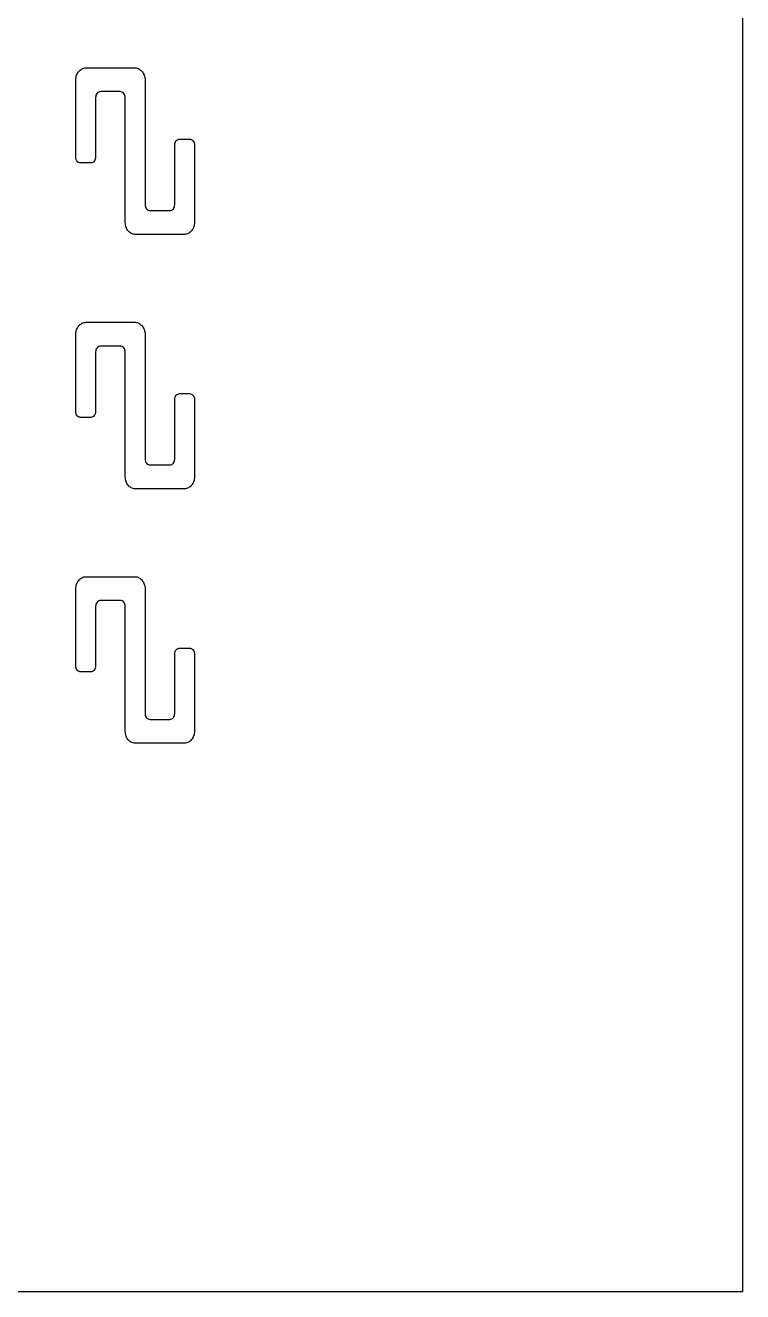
# Model space of a CAD drawing. Extents: x 1 to 11.6, y 1 to 5.6.
# Drawn here: x 10.318 to 11.633, y 1.004 to 3.325 of the extents above; entities that cross this region are included whole.
import ezdxf

# ---------------------------------------------------------------- set-up
doc = ezdxf.new("R2010")
doc.units = 0
doc.layers.add('Layer_1', color=7, linetype='CONTINUOUS')

msp = doc.modelspace()

# ---------------------------------------------------------------- linework, layer by layer
at = {"layer": 'Layer_1', "color": 7}
for p, q in [((11.632619, 5.646619), (11.632619, 1.003619)), ((10.428952, 3.247117), (10.519548, 3.247117)), ((10.410835, 3.083639), (10.410835, 3.22532)), ((10.537668, 3.22532), (10.537668, 2.996452)), ((10.447074, 3.192624), (10.447074, 3.083639)), ((10.492371, 3.203522), (10.456133, 3.203522)), ((10.501429, 2.963756), (10.501429, 3.192624)), ((10.601085, 3.116335), (10.619204, 3.116335)), ((10.592026, 2.996451), (10.592026, 3.105436)), ((10.628262, 3.105436), (10.628262, 2.963756)), ((10.438014, 3.072741), (10.419895, 3.072741)), ((10.546728, 2.985553), (10.582966, 2.985553)), ((10.610142, 2.941959), (10.519547, 2.941959)), ((10.428952, 2.780701), (10.519548, 2.780701)), ((10.410835, 2.617224), (10.410835, 2.758904)), ((10.537668, 2.758904), (10.537668, 2.530036)), ((10.447074, 2.726209), (10.447074, 2.617224)), ((10.492371, 2.737108), (10.456133, 2.737108)), ((10.501429, 2.497341), (10.501429, 2.726209)), ((10.601085, 2.64992), (10.619204, 2.64992)), ((10.592026, 2.530037), (10.592026, 2.639021)), ((10.628262, 2.639021), (10.628262, 2.497341)), ((10.438014, 2.606326), (10.419895, 2.606326)), ((10.546728, 2.519138), (10.582966, 2.519138)), ((10.610142, 2.475544), (10.519547, 2.475544)), ((10.428952, 2.314287), (10.519548, 2.314287)), ((10.410835, 2.15081), (10.410835, 2.29249)), ((10.537668, 2.29249), (10.537668, 2.063622)), ((10.447074, 2.259795), (10.447074, 2.15081)), ((10.492371, 2.270693), (10.456133, 2.270693)), ((10.501429, 2.030927), (10.501429, 2.259795)), ((10.601085, 2.183505), (10.619204, 2.183505)), ((10.592026, 2.063622), (10.592026, 2.172607)), ((10.628262, 2.172607), (10.628262, 2.030927)), ((10.438014, 2.139912), (10.419895, 2.139912)), ((10.546728, 2.052724), (10.582966, 2.052724)), ((10.610142, 2.00913), (10.519547, 2.009129)), ((11.632619, 1.003619), (1.003619, 1.003619))]:
    msp.add_line(p, q, dxfattribs=at)
for points in [[(10.410835, 3.22532), (10.410835, 3.228271), (10.411306, 3.231053), (10.412249, 3.233664)], [(10.412249, 3.233664), (10.413288, 3.236275), (10.414609, 3.238545), (10.416213, 3.240475)], [(10.416213, 3.240475), (10.417912, 3.242519), (10.419846, 3.244108), (10.422016, 3.245244)], [(10.422016, 3.245244), (10.424187, 3.246492), (10.426499, 3.247117), (10.428952, 3.247117)], [(10.519548, 3.247117), (10.522002, 3.247117), (10.524314, 3.246492), (10.526484, 3.245244)], [(10.526484, 3.245244), (10.528655, 3.244108), (10.530542, 3.242519), (10.532147, 3.240475)], [(10.532147, 3.240475), (10.533846, 3.238546), (10.535167, 3.236275), (10.53611, 3.233664)], [(10.53611, 3.233664), (10.537149, 3.231053), (10.537668, 3.228271), (10.537668, 3.22532)], [(10.449763, 3.200457), (10.44797, 3.198414), (10.447074, 3.195803), (10.447074, 3.192624)], [(10.456133, 3.203522), (10.453679, 3.203522), (10.451556, 3.202501), (10.449763, 3.200457)], [(10.498741, 3.200287), (10.496948, 3.202444), (10.494825, 3.203522), (10.492371, 3.203522)], [(10.501429, 3.192624), (10.501429, 3.195576), (10.500533, 3.19813), (10.498741, 3.200287)], [(10.592026, 3.105436), (10.592026, 3.108615), (10.592922, 3.111226), (10.594715, 3.11327)], [(10.594715, 3.11327), (10.596507, 3.115313), (10.59863, 3.116335), (10.601085, 3.116335)], [(10.619204, 3.116335), (10.621657, 3.116335), (10.623781, 3.115256), (10.625573, 3.113099)], [(10.625573, 3.113099), (10.627366, 3.110942), (10.628262, 3.108388), (10.628262, 3.105436)], [(10.413383, 3.075806), (10.411684, 3.07785), (10.410835, 3.080461), (10.410835, 3.083639)], [(10.419895, 3.072741), (10.417252, 3.072741), (10.415082, 3.073763), (10.413383, 3.075806)], [(10.444526, 3.075976), (10.442827, 3.073819), (10.440656, 3.072741), (10.438014, 3.072741)], [(10.447074, 3.083639), (10.447074, 3.080688), (10.446225, 3.078133), (10.444526, 3.075976)], [(10.537668, 2.996452), (10.537668, 2.993273), (10.538517, 2.990662), (10.540216, 2.988618)], [(10.589478, 2.988788), (10.591177, 2.990946), (10.592026, 2.9935), (10.592026, 2.996451)], [(10.540216, 2.988618), (10.541916, 2.986575), (10.544086, 2.985553), (10.546728, 2.985553)], [(10.582966, 2.985553), (10.585609, 2.985553), (10.587779, 2.986631), (10.589478, 2.988788)], [(10.502843, 2.955071), (10.501901, 2.957796), (10.501429, 2.96069), (10.501429, 2.963756)], [(10.506665, 2.94826), (10.505062, 2.950189), (10.503788, 2.95246), (10.502843, 2.955071)], [(10.622741, 2.94843), (10.621137, 2.9465), (10.61925, 2.94491), (10.617079, 2.943662)], [(10.626704, 2.955412), (10.625761, 2.952801), (10.62444, 2.950473), (10.622741, 2.94843)], [(10.628262, 2.963756), (10.628262, 2.960804), (10.627743, 2.958023), (10.626704, 2.955412)], [(10.512328, 2.943662), (10.510157, 2.944797), (10.50827, 2.94633), (10.506665, 2.94826)], [(10.519547, 2.941959), (10.516999, 2.941959), (10.514592, 2.942527), (10.512328, 2.943662)], [(10.617079, 2.943662), (10.614908, 2.942527), (10.612596, 2.941959), (10.610142, 2.941959)], [(10.410835, 2.758904), (10.410835, 2.761856), (10.411306, 2.764637), (10.412249, 2.767249)], [(10.412249, 2.767249), (10.413288, 2.76986), (10.414609, 2.77213), (10.416213, 2.77406)], [(10.416213, 2.77406), (10.417912, 2.776103), (10.419846, 2.777693), (10.422016, 2.778828)], [(10.422016, 2.778828), (10.424187, 2.780077), (10.426499, 2.780701), (10.428952, 2.780701)], [(10.519548, 2.780701), (10.522002, 2.780701), (10.524314, 2.780077), (10.526484, 2.778828)], [(10.526484, 2.778828), (10.528655, 2.777693), (10.530542, 2.776103), (10.532147, 2.77406)], [(10.532147, 2.77406), (10.533846, 2.77213), (10.535167, 2.76986), (10.53611, 2.767249)], [(10.53611, 2.767249), (10.537149, 2.764637), (10.537668, 2.761856), (10.537668, 2.758904)], [(10.449763, 2.734042), (10.44797, 2.731999), (10.447074, 2.729388), (10.447074, 2.726209)], [(10.456133, 2.737108), (10.453679, 2.737108), (10.451556, 2.736086), (10.449763, 2.734042)], [(10.498741, 2.733872), (10.496948, 2.736029), (10.494825, 2.737108), (10.492371, 2.737108)], [(10.501429, 2.726209), (10.501429, 2.729161), (10.500533, 2.731715), (10.498741, 2.733872)], [(10.592026, 2.639021), (10.592026, 2.6422), (10.592922, 2.644811), (10.594715, 2.646855)], [(10.594715, 2.646855), (10.596507, 2.648898), (10.59863, 2.64992), (10.601085, 2.64992)], [(10.619204, 2.64992), (10.621657, 2.64992), (10.623781, 2.648841), (10.625573, 2.646684)], [(10.625573, 2.646684), (10.627366, 2.644527), (10.628262, 2.641973), (10.628262, 2.639021)], [(10.413383, 2.609391), (10.411684, 2.611434), (10.410835, 2.614045), (10.410835, 2.617224)], [(10.419895, 2.606326), (10.417252, 2.606326), (10.415082, 2.607347), (10.413383, 2.609391)], [(10.444526, 2.609561), (10.442827, 2.607404), (10.440656, 2.606326), (10.438014, 2.606326)], [(10.447074, 2.617224), (10.447074, 2.614273), (10.446225, 2.611718), (10.444526, 2.609561)], [(10.537668, 2.530036), (10.537668, 2.526858), (10.538517, 2.524246), (10.540216, 2.522203)], [(10.540216, 2.522203), (10.541916, 2.52016), (10.544086, 2.519138), (10.546728, 2.519138)], [(10.582966, 2.519138), (10.585609, 2.519138), (10.587779, 2.520216), (10.589478, 2.522374)], [(10.589478, 2.522374), (10.591177, 2.524531), (10.592026, 2.527085), (10.592026, 2.530037)], [(10.502843, 2.488656), (10.501901, 2.491381), (10.501429, 2.494276), (10.501429, 2.497341)], [(10.506665, 2.481845), (10.505062, 2.483775), (10.503788, 2.486045), (10.502843, 2.488656)], [(10.626704, 2.488997), (10.625761, 2.486386), (10.62444, 2.484058), (10.622741, 2.482015)], [(10.628262, 2.497341), (10.628262, 2.494389), (10.627743, 2.491608), (10.626704, 2.488997)], [(10.512328, 2.477247), (10.510157, 2.478382), (10.50827, 2.479915), (10.506665, 2.481845)], [(10.519547, 2.475544), (10.516999, 2.475544), (10.514592, 2.476112), (10.512328, 2.477247)], [(10.617079, 2.477247), (10.614908, 2.476111), (10.612596, 2.475544), (10.610142, 2.475544)], [(10.622741, 2.482015), (10.621137, 2.480085), (10.61925, 2.478496), (10.617079, 2.477247)], [(10.410835, 2.29249), (10.410835, 2.295442), (10.411306, 2.298223), (10.412249, 2.300834)], [(10.412249, 2.300834), (10.413288, 2.303445), (10.414609, 2.305716), (10.416213, 2.307646)], [(10.416213, 2.307646), (10.417912, 2.309689), (10.419846, 2.311279), (10.422016, 2.312414)], [(10.422016, 2.312414), (10.424187, 2.313663), (10.426499, 2.314287), (10.428952, 2.314287)], [(10.519548, 2.314287), (10.522002, 2.314287), (10.524314, 2.313663), (10.526484, 2.312414)], [(10.526484, 2.312414), (10.528655, 2.311279), (10.530542, 2.309689), (10.532147, 2.307646)], [(10.532147, 2.307646), (10.533846, 2.305716), (10.535167, 2.303445), (10.53611, 2.300834)], [(10.53611, 2.300834), (10.537149, 2.298223), (10.537668, 2.295442), (10.537668, 2.29249)], [(10.449763, 2.267628), (10.44797, 2.265585), (10.447074, 2.262974), (10.447074, 2.259795)], [(10.456133, 2.270693), (10.453679, 2.270693), (10.451556, 2.269672), (10.449763, 2.267628)], [(10.498741, 2.267458), (10.496948, 2.269615), (10.494825, 2.270693), (10.492371, 2.270693)], [(10.501429, 2.259795), (10.501429, 2.262746), (10.500533, 2.265301), (10.498741, 2.267458)], [(10.594715, 2.18044), (10.596507, 2.182484), (10.59863, 2.183505), (10.601085, 2.183505)], [(10.619204, 2.183505), (10.621657, 2.183505), (10.623781, 2.182427), (10.625573, 2.18027)], [(10.592026, 2.172607), (10.592026, 2.175786), (10.592922, 2.178397), (10.594715, 2.18044)], [(10.625573, 2.18027), (10.627366, 2.178113), (10.628262, 2.175559), (10.628262, 2.172607)], [(10.413383, 2.142977), (10.411684, 2.14502), (10.410835, 2.147631), (10.410835, 2.15081)], [(10.419895, 2.139912), (10.417252, 2.139912), (10.415082, 2.140933), (10.413383, 2.142977)], [(10.444526, 2.143147), (10.442827, 2.14099), (10.440656, 2.139912), (10.438014, 2.139912)], [(10.447074, 2.15081), (10.447074, 2.147858), (10.446225, 2.145304), (10.444526, 2.143147)], [(10.537668, 2.063622), (10.537668, 2.060443), (10.538517, 2.057832), (10.540216, 2.055789)], [(10.540216, 2.055789), (10.541916, 2.053745), (10.544086, 2.052724), (10.546728, 2.052724)], [(10.582966, 2.052724), (10.585609, 2.052724), (10.587779, 2.053802), (10.589478, 2.055959)], [(10.589478, 2.055959), (10.591177, 2.058116), (10.592026, 2.060671), (10.592026, 2.063622)], [(10.502843, 2.022242), (10.501901, 2.024967), (10.501429, 2.027861), (10.501429, 2.030927)], [(10.506665, 2.01543), (10.505062, 2.01736), (10.503788, 2.019631), (10.502843, 2.022242)], [(10.626704, 2.022582), (10.625761, 2.019971), (10.62444, 2.017644), (10.622741, 2.015601)], [(10.628262, 2.030927), (10.628262, 2.027975), (10.627743, 2.025194), (10.626704, 2.022582)], [(10.512328, 2.010833), (10.510157, 2.011968), (10.50827, 2.0135), (10.506665, 2.01543)], [(10.519547, 2.009129), (10.516999, 2.009129), (10.514592, 2.009697), (10.512328, 2.010833)], [(10.617079, 2.010833), (10.614908, 2.009697), (10.612596, 2.00913), (10.610142, 2.00913)], [(10.622741, 2.015601), (10.621137, 2.013671), (10.61925, 2.012081), (10.617079, 2.010833)]]:
    msp.add_open_spline(points, degree=3, dxfattribs=at)

doc.saveas('drawing.dxf')
